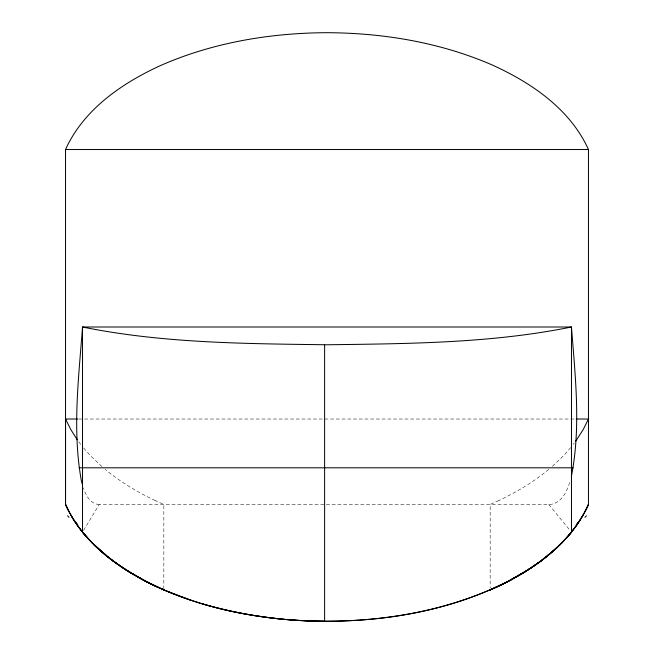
<?xml version="1.0" encoding="UTF-8"?>
<svg xmlns="http://www.w3.org/2000/svg" width="654" height="654" viewBox="0 0 654 654"><rect width="100%" height="100%" fill="white"/><g stroke="black" fill="none" stroke-linecap="round" stroke-linejoin="round"><path stroke-width="0.49" stroke-dasharray="3.27 2.45" d="M163.835 589.017L163.835 504.463L155.251 500.58M83.573 530.402L99.269 504.463L548.78 504.463C557.331 504.635 563.584 497.367 566.748 490.148A92.247 29.217 84.5 0 0 570.362 480.265M573.28 444.385L574.302 443.069M570.664 447.655L563.307 455.928L552.058 466.604M548.78 469.384C533.607 481.957 516.57 492.151 498.781 500.563M498.757 500.572L490.181 504.455L490.165 588.126M78.815 419.026L575.185 419.026M99.269 504.463C91.356 504.463 86.63 496.729 84.194 490.148A91.437 24.966 -84.5 0 1 83.393 487.917M155.227 500.563C137.43 492.151 120.393 481.957 105.22 469.384M101.95 466.604L90.702 455.928L83.336 447.655M548.78 504.463L570.051 530.402M80.728 444.385L78.243 441.074"/><path stroke-width="0.98" d="M68.874 511.477L65.539 504.463L65.539 419.026L77.793 419.026M571.375 476.398C581.128 427.193 575.242 376.541 571.473 327L82.527 327C78.717 377.824 72.234 429.653 81.276 480.265A91.437 24.966 -84.5 0 0 82.167 483.846M585.126 511.477L588.461 504.463L588.461 149.529C570.19 109.112 531.391 82.706 492.168 64.967C439.521 42.109 381.797 32.667 324.621 32.7C268.344 33.231 211.618 42.951 159.96 65.801C121.448 83.524 83.491 109.749 65.539 149.529L65.539 504.463C74.025 523.936 88.11 540.449 104.256 554.044M583.237 514.951L576.738 525.178L569.045 535.046M575.757 441.074L583.237 429.506L588.461 419.026L576.207 419.026M83.385 533.173L82.527 532.135L82.527 327C162.83 343.301 245.373 343.669 327 344.772C408.627 343.661 491.17 343.301 571.473 327L571.473 532.135L570.615 533.173M570.329 533.517L566.029 538.471M571.473 532.135C559.325 546.883 544.496 559.178 528.53 569.593L524.639 572.046M566.225 538.242L554.003 550.349L540.752 561.148M562.587 542.133L561.704 543.033M560.421 544.316L555.736 548.788M557.061 547.357L548.093 555.172M559.178 545.273C571.465 533.738 581.496 519.824 588.461 504.463C569.994 545.624 530.165 572.275 490.165 589.908L490.99 589.548M555.401 549.09L541.676 560.453L525.301 571.637M546.556 556.431L541.169 560.83L526.38 570.967L507.144 581.888M539.836 561.819L537.997 563.159M536.133 564.484L532.364 567.075M531.408 567.713L509.973 580.409C440.305 616.003 359.79 625.976 282.503 619.191C220.537 612.667 157.115 595.622 107.46 556.464M525.276 571.653L510.414 580.18M523.666 572.642L521.704 573.828M520.715 574.408L514.821 577.793C457.538 608.825 391.672 620.94 327 621.3M508.035 581.422L509 580.916M507.071 581.913L498.92 585.935M506.114 582.403L504.226 583.352M503.04 583.948L498.806 585.992M498.781 586.009L497.114 586.785M496.378 587.129L497.383 586.663M495.691 587.439L496.656 586.998M495.062 587.725L495.936 587.325M494.489 587.987L495.225 587.652M494.547 587.962L491.98 589.115M492.658 588.813L493.476 588.445M491.424 589.36L490.206 589.892M65.539 149.529L588.461 149.529M79.085 467.806L573.141 467.806M326.55 621.3L326.109 621.3M325.806 621.3L325.365 621.3M202.127 603.797C228.884 611.735 256.466 616.771 284.245 619.354A468.452 468.452 0 0 0 324.621 621.292L324.621 344.772M191.785 600.544L163.835 589.908C201.792 606.266 242.577 615.398 283.64 619.297A468.329 468.329 0 0 0 324.621 621.292M95.885 546.556C115.505 565.17 139.171 579.092 163.835 589.908L163.01 589.548M162.576 589.36L163.435 589.736M162.347 589.254L160.737 588.535M125.47 569.601L144.869 580.858L163.835 589.908M159.453 587.962L160.116 588.257M158.064 587.325L158.93 587.725M157.344 586.998L158.309 587.439M156.617 586.663L157.622 587.129M156.886 586.785L155.219 586.009M155.194 585.992L152.137 584.529M155.08 585.935L145 580.916M150.698 583.818L151.614 584.267M149.774 583.352L147.886 582.403M145.294 581.079L146.856 581.888M145.253 581.054L128.724 571.653M144.027 580.409L142.098 579.387M141.141 578.872L137.217 576.689M135.247 575.561L130.334 572.642M129.361 572.046L111.662 559.955L93.653 544.39L95.312 546.008M128.699 571.637L120.737 566.47M124.505 568.98L122.592 567.713M121.636 567.075L119.747 565.792M117.867 564.484L118.807 565.138M117.973 564.566L109.382 558.197M116.935 563.83L114.164 561.819M113.248 561.148L104.828 554.527M108.245 557.298L108.809 557.748M107.673 556.848C93.105 545.142 80.025 531.269 70.763 514.951M105.956 555.213L93.645 544.12M91.568 542.052C80.695 531.252 71.891 518.409 65.539 504.463M92.296 543.033L91.413 542.133M89.712 540.351L82.527 532.135M87.971 538.471L83.671 533.517M77.27 439.741L70.763 429.506L65.539 419.026M67.591 515.761A171.405 2.591 48.5 0 1 68.997 517.404M77.72 524.565A74.327 2.019 50.4 0 1 74.303 520.609M585.003 517.404A171.405 2.591 -48.5 0 1 586.409 515.761M579.697 520.609A74.327 2.019 -50.4 0 1 576.28 524.565"/></g></svg>
